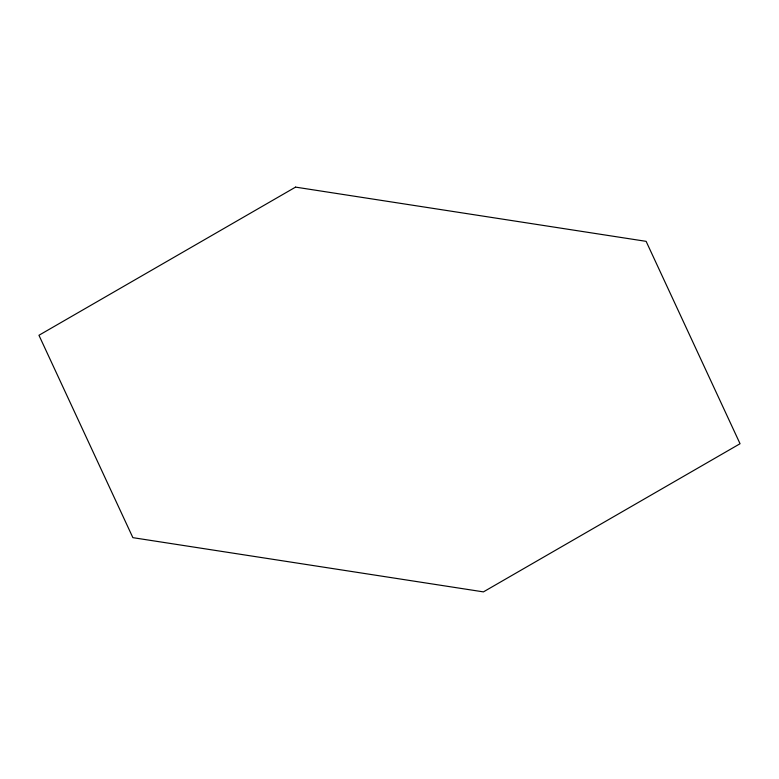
<?xml version="1.0" encoding="UTF-8"?>
<svg xmlns="http://www.w3.org/2000/svg" width="779" height="779" viewBox="0 0 779 779"><rect width="100%" height="100%" fill="white"/><g stroke="black" fill="none" stroke-linecap="round" stroke-linejoin="round"><path stroke-width="1.17" d="M295.572 187.116L38.95 335.272L132.878 537.656L483.428 591.884L740.05 443.728L646.122 241.344L295.572 187.116"/></g></svg>
